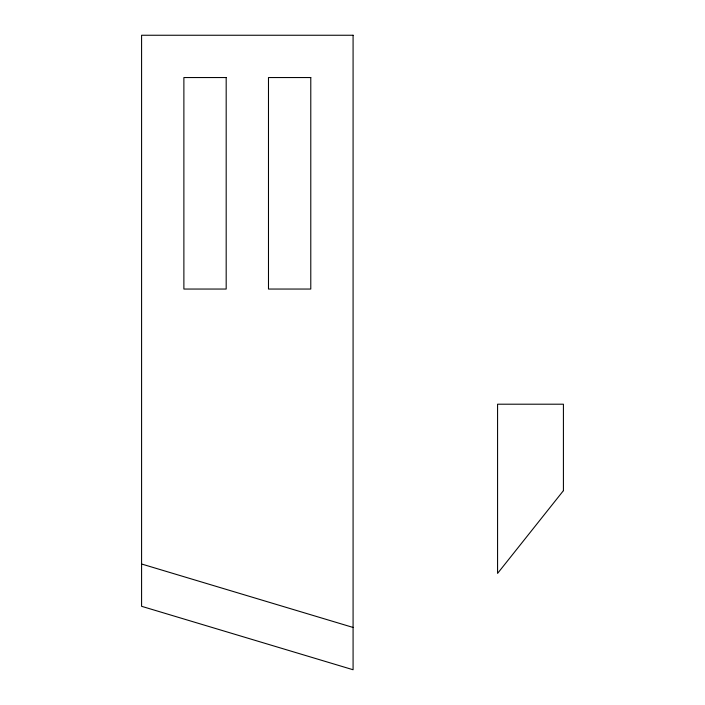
<?xml version="1.0" encoding="UTF-8"?>
<svg xmlns="http://www.w3.org/2000/svg" width="705" height="705" viewBox="0 0 705 705"><rect width="100%" height="100%" fill="white"/><g stroke="black" fill="none" stroke-linecap="round" stroke-linejoin="round"><path stroke-width="1.06" d="M141.582 564L353.082 627.45M563.418 490.662L497.571 573.403L497.571 404.203L563.418 404.203L563.418 490.662M353.082 35.25L141.582 35.25L141.582 606.3L353.082 669.75L353.082 35.25M226.182 77.55L183.882 77.55L183.882 289.05L226.182 289.05L226.182 77.55M310.782 77.55L268.482 77.55L268.482 289.05L310.782 289.05L310.782 77.55"/></g></svg>
